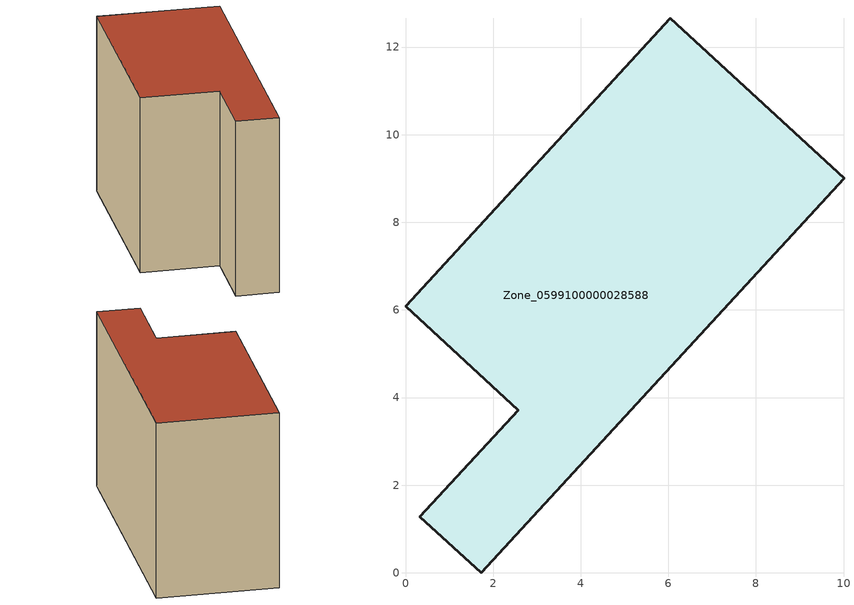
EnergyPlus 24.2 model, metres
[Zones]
Zone_0599100000028588
 floor ground (C_G): 0.33,1.28 2.57,3.71 0,6.08 6.04,12.66 10.01,9.01 1.73,0 z0
 wall outside (C_F): 2.57,3.71 0.33,1.28 1.73,0 10.01,9.01 6.04,12.66 0,6.08 2.57,3.71 z0:8.19
 roof outside (C_R): 6.04,12.66 0,6.08 2.57,3.71 0.33,1.28 1.73,0 10.01,9.01 z8.19
[BUILDING]
Pand.0599100000028588: North Axis=0; Terrain=City; Loads Convergence Tolerance Value=0.04; Temperature Convergence Tolerance Value=0.4; Solar Distribution=FullExterior; Maximum Number of Warmup Days=25; Minimum Number of Warmup Days=1
[Site:Location]
Rotterdam.The.Hague.AP_ZH_NLD Design_Conditions: Latitude=51.96; Longitude=4.45; Time Zone=1; Elevation=-4.5
[SITE:GROUNDTEMPERATURE:BUILDINGSURFACE]
18, 18, 18, 18, 18, 18, 18, 18, 18, 18, 18, 18
[MATERIAL] Thermal Absorptance=0.9; Solar Absorptance=0.7; Visible Absorptance=0.7
Name | Roughness | Thickness | Conductivity | Density | Specific Heat
G.TI.1975-1991 | MediumSmooth | 0.15 | 0.288461 | 540 | 1210
F.TI.1975-1991 | Rough | 0.3 | 0.230769 | 1920 | 840
R.TI.1975-1991 | MediumRough | 0.2 | 0.153846 | 1500 | 1000
[CONSTRUCTION]
C_G: G.TI.1975-1991
C_F: F.TI.1975-1991
C_R: R.TI.1975-1991
[ZONE]
Zone_0599100000028588: Type=1; Multiplier=1; Ceiling Height=Autocalculate; Volume=Autocalculate; Floor Area=autocalculate; Part of Total Floor Area=Yes
[ZONEINFILTRATION:DESIGNFLOWRATE]
Infil_Zone_0599100000028588: Zone or ZoneList or Space or SpaceList=Zone_0599100000028588; Schedule=AlwaysOn; Design Flow Rate Calculation Method=Flow/Area; Flow Rate per Floor Area=0.003; Constant Term Coefficient=1; Temperature Term Coefficient=0; Velocity Term Coefficient=0; Velocity Squared Term Coefficient=0
[HVACTEMPLATE:ZONE:IDEALLOADSAIRSYSTEM]
Zone_0599100000028588: Maximum Heating Supply Air Temperature=50; Minimum Cooling Supply Air Temperature=13; Maximum Heating Supply Air Humidity Ratio=0.0156; Minimum Cooling Supply Air Humidity Ratio=0.0077; Heating Limit=NoLimit; Cooling Limit=NoLimit; Dehumidification Control Type=ConstantSensibleHeatRatio; Cooling Sensible Heat Ratio=0.7; Dehumidification Setpoint=60; Humidification Control Type=None; Humidification Setpoint=30; Outdoor Air Method=None; Outdoor Air Flow Rate per Person=0.00944; Outdoor Air Flow Rate per Zone Floor Area=0; Outdoor Air Flow Rate per Zone=0; Demand Controlled Ventilation Type=None; Outdoor Air Economizer Type=NoEconomizer; Heat Recovery Type=None; Sensible Heat Recovery Effectiveness=0.7; Latent Heat Recovery Effectiveness=0.65
[ZONECONTROL:THERMOSTAT]
ThermostatControl_Zone_0599100000028588: Zone or ZoneList=Zone_0599100000028588; Control Type Schedule=DualSetpointControlType; Control 1=Thermostat_Zone_0599100000028588; Temperature Difference Between Cutout And Setpoint=0
[THERMOSTATSETPOINT:DUALSETPOINT]
Thermostat_Zone_0599100000028588: Heating Setpoint Temperature Schedule=HeatingSetpoint_Zone_0599100000028588; Cooling Setpoint Temperature Schedule=CoolingSetpoint_Zone_0599100000028588
[SCHEDULE:COMPACT]
HeatingSetpoint_Zone_0599100000028588: Through: 12/31, For: AllDays, Until: 24:00, 21
CoolingSetpoint_Zone_0599100000028588: Through: 12/31, For: AllDays, Until: 24:00, 24
DualSetpointControlType: Through: 12/31, For: AllDays, Until: 24:00, 4
AlwaysOn: Through: 12/31, For: AllDays, Until: 24:00, 1
